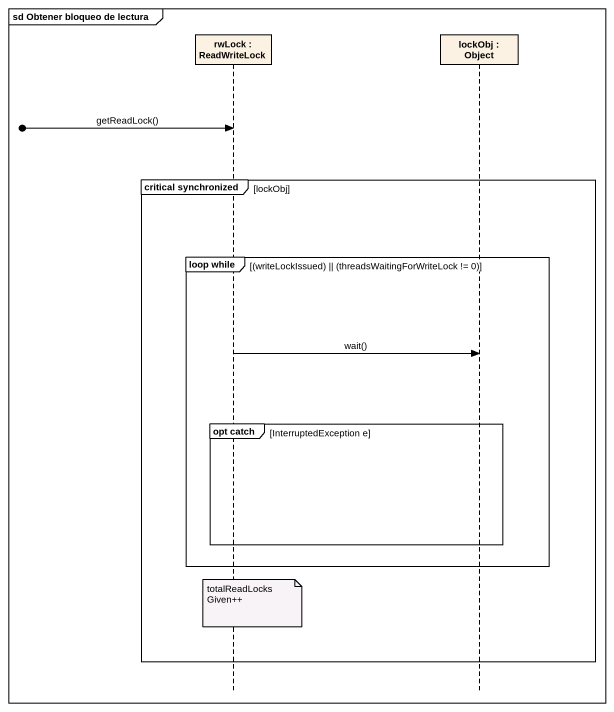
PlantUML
@startuml
mainframe sd Obtener bloqueo de lectura
hide footbox
participant "rwLock : ReadWriteLock" as rwLock
participant "lockObj : Object" as lockObj

[o-> rwLock : getReadLock()
group critical synchronized [lockObj]
  group loop while [(writeLockIssued) || (threadsWaitingForWriteLock != 0)]
    rwLock -> lockObj : wait()
    group opt catch [InterruptedException e]
    end
  end
  note over rwLock : totalReadLocksGiven++
end
@enduml
